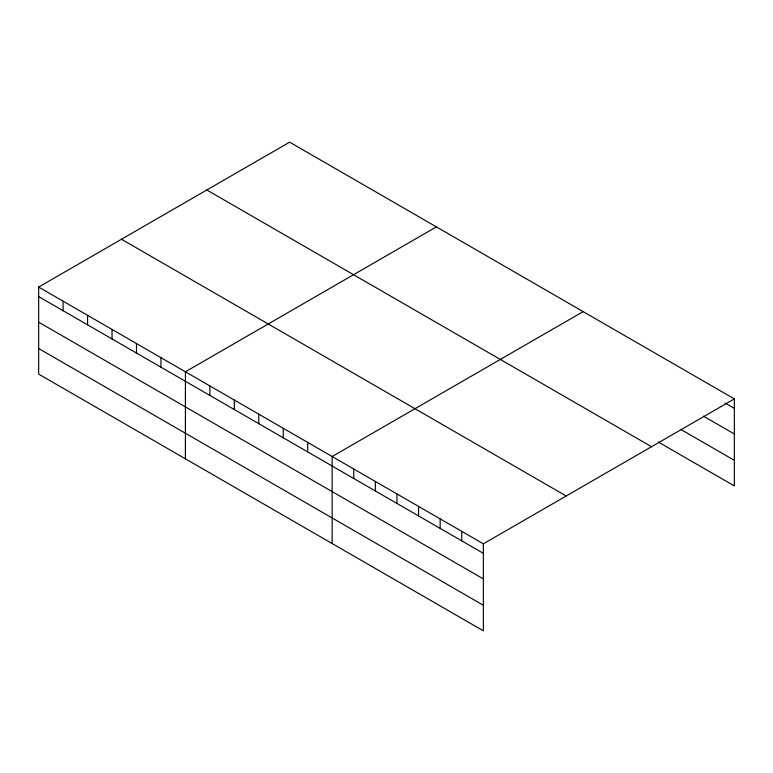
<?xml version="1.0" encoding="UTF-8"?>
<svg xmlns="http://www.w3.org/2000/svg" width="773" height="773" viewBox="0 0 773 773"><rect width="100%" height="100%" fill="white"/><g stroke="black" fill="none" stroke-linecap="round" stroke-linejoin="round"><path stroke-width="1.16" d="M734.35 398.907L483.357 543.815L483.357 630.836L38.65 374.093L38.65 287.073L289.643 142.164L734.35 398.907L734.35 485.927L658.238 441.982M436.397 226.885L185.404 371.794L185.404 458.824M583.151 311.616L332.158 456.524L332.158 543.545M725.093 403.071L734.35 408.415M703.498 416.183L734.35 433.991M680.868 429.469L734.35 460.35M206.816 189.984L651.523 446.726M121.477 239.253L566.184 495.995M38.65 287.073L483.357 543.815M38.65 296.581L483.357 553.323M38.65 322.157L483.357 578.909M38.65 348.517L483.357 605.259M461.752 531.351L461.752 540.858M440.156 518.876L440.156 528.384M418.551 506.402L418.551 515.91M396.955 493.937L396.955 503.445M375.359 481.463L375.359 490.971M353.754 468.998L353.754 478.497M307.693 442.407L307.693 451.905M283.237 428.281L283.237 437.789M258.781 414.164L258.781 423.662M234.316 400.037L234.316 409.545M209.86 385.92L209.86 395.428M160.948 357.677L160.948 367.185M136.483 343.55L136.483 353.058M112.027 329.433L112.027 338.941M87.571 315.316L87.571 324.815M63.106 301.19L63.106 310.698"/></g></svg>
